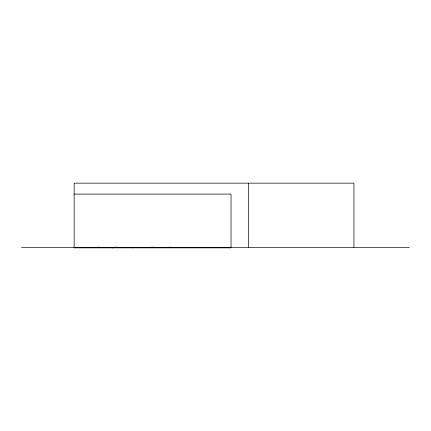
<?xml version="1.0" encoding="UTF-8"?>
<svg xmlns="http://www.w3.org/2000/svg" width="431" height="431" viewBox="0 0 431 431"><rect width="100%" height="100%" fill="white"/><g stroke="black" fill="none" stroke-linecap="round" stroke-linejoin="round"><path stroke-width="0.65" d="M74.154 194.095L231.027 194.095L231.027 247.847L74.154 247.847L74.154 183.153L353.937 183.153L353.937 247.383M97.578 247.222L100.471 247.222M115.099 247.222L117.992 247.222M150.974 247.222L153.862 247.222M168.489 247.222L171.382 247.222M21.55 247.383L409.45 247.383M110.632 247.615L113.116 247.847M248.353 183.153L248.353 247.383M133.761 247.383L133.761 247.847M132.145 247.383L132.145 247.847M132.344 247.34L133.147 247.442L132.344 247.34M141.777 247.34L140.975 247.442L141.777 247.34"/></g></svg>
